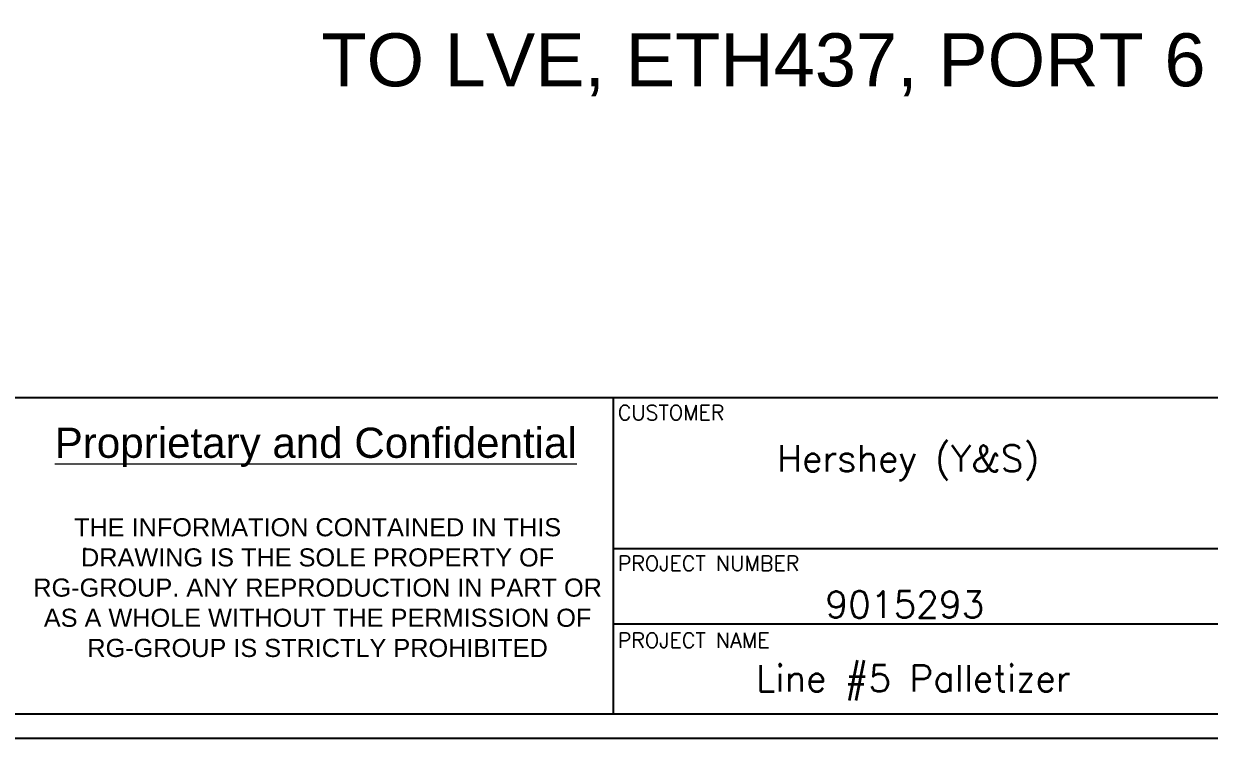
# Model space of a CAD drawing. Header units: inches. Extents: x 0 to 34, y 0 to 22.
# Drawn here: x 24.57 to 30.17, y 0 to 3.37 of the extents above; entities that cross this region are included whole.
import ezdxf
from ezdxf.enums import TextEntityAlignment as Align

# ---------------------------------------------------------------- set-up
doc = ezdxf.new("R2010")
doc.units = ezdxf.units.IN
doc.header["$MEASUREMENT"] = 0
doc.layers.add('TB_LABELS', color=1, linetype='Continuous')
doc.styles.add('Annotative', font='arial.ttf')
doc.styles.add('Fields', font='simplex.shx', dxfattribs={"height": 0.115})
doc.styles.get("Standard").update_dxf_attribs({"font": 'arial.ttf'})
doc.styles.add('WD', font='romans.shx')

# ---------------------------------------------------------------- blocks, each defined once
blk = doc.blocks.new('RG_Master_Ver_4_1')
at = {"color": 3}
for p, q in [((9.7477, 1.6072), (33.9, 1.6072)), ((27.3552, 1.6072), (27.3552, 0.1156)), ((24.8571, 0.8958), (24.867, 0.8958)), ((27.3552, 0.8958), (33.9, 0.8958)), ((27.7093, 0.8958), (27.7109, 0.8958)), ((27.3552, 0.5401), (33.9, 0.5401)), ((0.1, 0.1156), (33.9, 0.1156))]:
    blk.add_line(p, q, dxfattribs=at)
blk.add_lwpolyline([(0, 0), (34, 0), (34, 22), (0, 22)], close=True, dxfattribs=at)
at = {"color": 3, "linetype": 'Continuous', "lineweight": 20, "insert": (25.951, 1.4649), "char_height": 0.142284, "width": 2.801793, "attachment_point": 2, "style": 'Annotative'}
blk.add_mtext('{\\LProprietary and Confidential}', dxfattribs=at)
at = {"color": 3, "insert": (25.9597, 1.038), "char_height": 0.0853701, "width": 2.785376, "attachment_point": 2, "style": 'Annotative'}
blk.add_mtext('THE INFORMATION CONTAINED IN THIS DRAWING IS THE SOLE PROPERTY OF RG-GROUP. ANY REPRODUCTION IN PART OR AS A WHOLE WITHOUT THE PERMISSION OF RG-GROUP IS STRICTLY PROHIBITED', dxfattribs=at)
at = {"style": 'Fields'}
for tag, p in [('DESCRIPTION_3', (12.8658, 1.3511)), ('DRN_3', (15.2224, 1.3511)), ('CHK_3', (16.2793, 1.3511)), ('APP_3', (17.3022, 1.3511)), ('DATE_3', (18.5794, 1.3511)), ('DRAWING_DESC', (31.9795, 1.2896)), ('CUSTOMER', (28.7466, 1.2575)), ('DESCRIPTION_2', (12.8658, 0.9954)), ('DRN_2', (15.2224, 0.9954)), ('CHK_2', (16.2793, 0.9954)), ('APP_2', (17.3022, 0.9954)), ('DATE_2', (18.5794, 0.9954)), ('SIZE', (30.4645, 0.9384)), ('DRAWING_#', (32.0466, 0.9384)), ('REV', (33.2929, 0.9384)), ('DESCRIPTION_1', (12.8658, 0.6397)), ('DRN_1', (15.2224, 0.6397)), ('CHK_1', (16.2793, 0.6397)), ('APP_1', (17.3022, 0.6397)), ('DATE_1', (18.5794, 0.6397)), ('PROJECT_#', (28.7313, 0.5685)), ('DRN_BY', (30.6831, 0.5685)), ('CHK_BY', (31.5115, 0.5685)), ('APP_BY', (32.4534, 0.5685)), ('SCALE', (33.3268, 0.5685)), ('PROJECT_NAME', (28.771, 0.2199)), ('SHEETNUM', (32.5027, 0.2199)), ('TTL_SHTS', (33.2971, 0.2199))]:
    blk.add_attdef(tag, text='', height=0.125, dxfattribs=at).set_placement(p, align=Align.CENTER)
at = {"style": 'Fields', "flags": 9}
blk.add_attdef('WD_TB', (9.7029, 0.2379), '', height=0.0638, dxfattribs=at)
at = {"layer": 'TB_LABELS', "style": 'WD'}
for s, height, p in [('CUSTOMER', 0.07114, (27.3766, 1.5716)), ('PROJECT NUMBER', 0.071142, (27.3766, 0.8602)), ('PROJECT NAME', 0.071142, (27.3766, 0.4974))]:
    blk.add_text(s, height=height, dxfattribs=at).set_placement(p, align=Align.TOP_LEFT)

msp = doc.modelspace()

# ---------------------------------------------------------------- block references
ref = msp.add_blockref('RG_Master_Ver_4_1', (0, 0))
ref.add_attrib('CUSTOMER', 'Hershey (Y&S)', dxfattribs={"height": 0.125, "style": 'Fields'}).set_placement((28.7466, 1.2575), align=Align.CENTER)
ref.add_attrib('PROJECT_#', '9015293', dxfattribs={"height": 0.125, "style": 'Fields'}).set_placement((28.7313, 0.5685), align=Align.CENTER)
ref.add_attrib('PROJECT_NAME', 'Line #5 Palletizer', dxfattribs={"height": 0.125, "style": 'Fields'}).set_placement((28.771, 0.2199), align=Align.CENTER)

# ---------------------------------------------------------------- texts
msp.add_text('TO LVE, ETH437, PORT 6', height=0.25).set_placement((25.9776, 3.0748))

doc.saveas('drawing.dxf')
